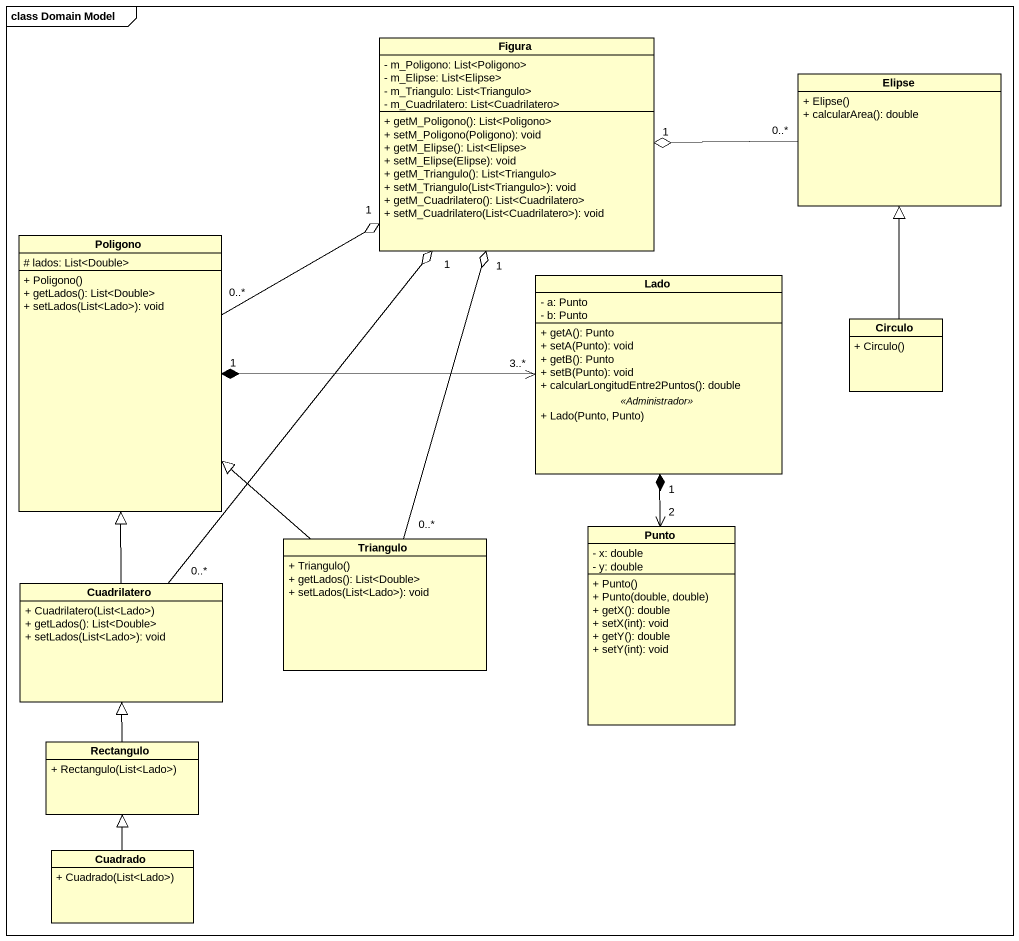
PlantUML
@startuml
mainframe class Domain Model
hide circle
hide empty members
skinparam classAttributeIconSize 0
class Figura {
  - m_Poligono: List<Poligono>
  - m_Elipse: List<Elipse>
  - m_Triangulo: List<Triangulo>
  - m_Cuadrilatero: List<Cuadrilatero>
  + getM_Poligono(): List<Poligono>
  + setM_Poligono(Poligono): void
  + getM_Elipse(): List<Elipse>
  + setM_Elipse(Elipse): void
  + getM_Triangulo(): List<Triangulo>
  + setM_Triangulo(List<Triangulo>): void
  + getM_Cuadrilatero(): List<Cuadrilatero>
  + setM_Cuadrilatero(List<Cuadrilatero>): void
}
class Elipse {
  + Elipse()
  + calcularArea(): double
}
class Poligono {
  # lados: List<Double>
  + Poligono()
  + getLados(): List<Double>
  + setLados(List<Lado>): void
}
class Lado {
  - a: Punto
  - b: Punto
  --
  + getA(): Punto
  + setA(Punto): void
  + getB(): Punto
  + setB(Punto): void
  + calcularLongitudEntre2Puntos(): double
  .. <<Administrador>> ..
  + Lado(Punto, Punto)
}
class Circulo {
  + Circulo()
}
class Punto {
  - x: double
  - y: double
  + Punto()
  + Punto(double, double)
  + getX(): double
  + setX(int): void
  + getY(): double
  + setY(int): void
}
class Triangulo {
  + Triangulo()
  + getLados(): List<Double>
  + setLados(List<Lado>): void
}
class Cuadrilatero {
  + Cuadrilatero(List<Lado>)
  + getLados(): List<Double>
  + setLados(List<Lado>): void
}
class Rectangulo {
  + Rectangulo(List<Lado>)
}
class Cuadrado {
  + Cuadrado(List<Lado>)
}
Elipse "0..*" -left-o "1" Figura
Elipse -left-o Figura
Poligono "0..*" -right-o "1" Figura
Poligono -right-o Figura
Lado "3..*" <-left-* "1" Poligono
Circulo -up-|> Elipse
Punto "2" <-up-* "1" Lado
Triangulo "0..*" -up-o "1" Figura
Triangulo -up-|> Poligono
Cuadrilatero "0..*" -up-o "1" Figura
Cuadrilatero -up-|> Poligono
Rectangulo -up-|> Cuadrilatero
Cuadrado -up-|> Rectangulo
@enduml
